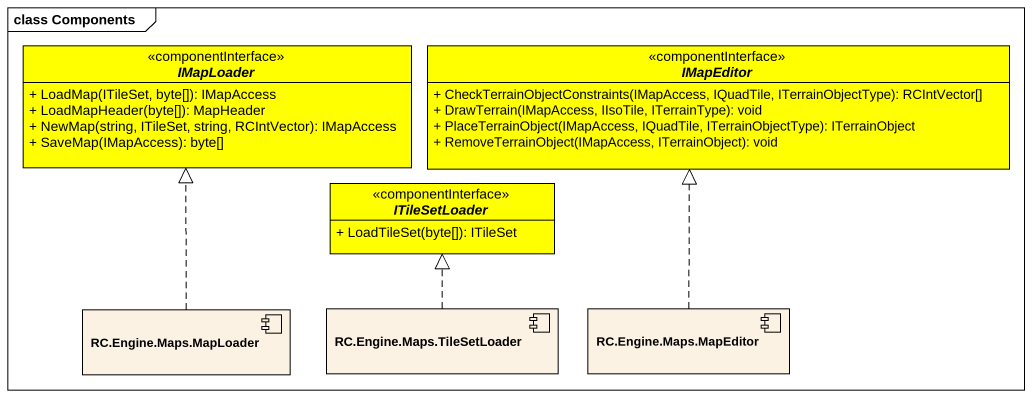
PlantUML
@startuml
mainframe class Components
allowmixing
hide circle
hide empty members
skinparam classAttributeIconSize 0
interface IMapLoader <<componentInterface>> #FFFF00 {
  + LoadMap(ITileSet, byte[]): IMapAccess
  + LoadMapHeader(byte[]): MapHeader
  + NewMap(string, ITileSet, string, RCIntVector): IMapAccess
  + SaveMap(IMapAccess): byte[]
}
interface IMapEditor <<componentInterface>> #FFFF00 {
  + CheckTerrainObjectConstraints(IMapAccess, IQuadTile, ITerrainObjectType): RCIntVector[]
  + DrawTerrain(IMapAccess, IIsoTile, ITerrainType): void
  + PlaceTerrainObject(IMapAccess, IQuadTile, ITerrainObjectType): ITerrainObject
  + RemoveTerrainObject(IMapAccess, ITerrainObject): void
}
interface ITileSetLoader <<componentInterface>> #FFFF00 {
  + LoadTileSet(byte[]): ITileSet
}
component "RC.Engine.Maps.MapLoader" as RC_Engine_Maps_MapLoader
component "RC.Engine.Maps.TileSetLoader" as RC_Engine_Maps_TileSetLoader
component "RC.Engine.Maps.MapEditor" as RC_Engine_Maps_MapEditor
RC_Engine_Maps_MapLoader .up.|> IMapLoader
RC_Engine_Maps_TileSetLoader .up.|> ITileSetLoader
RC_Engine_Maps_MapEditor .up.|> IMapEditor
@enduml
